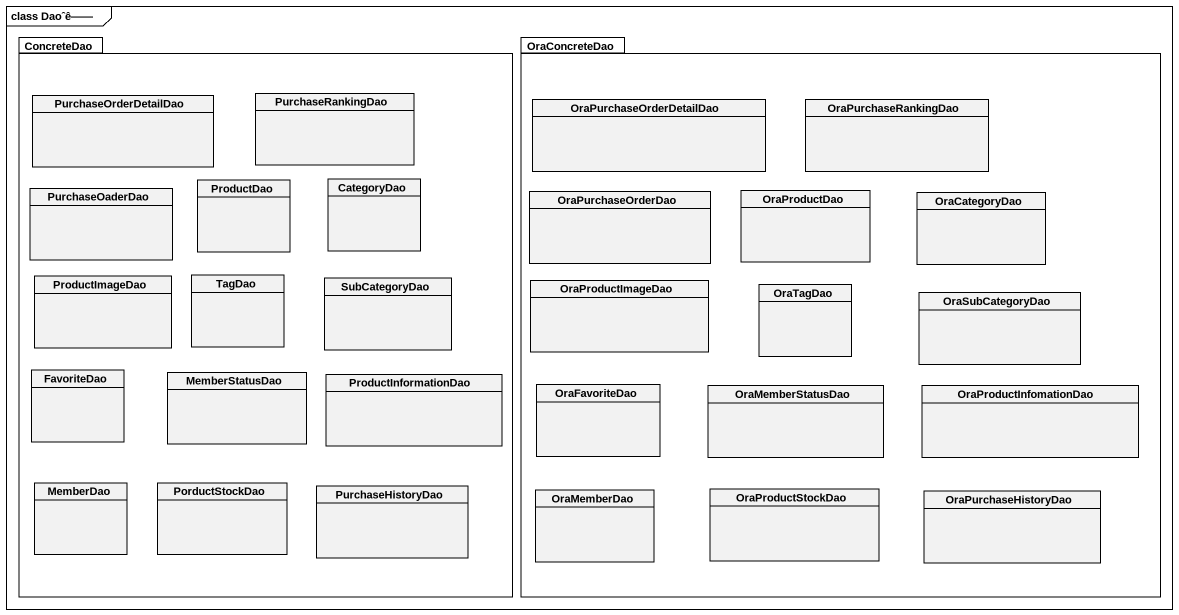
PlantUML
@startuml
mainframe class Daoˆê——
hide circle
hide empty members
package ConcreteDao {
  class PurchaseOrderDetailDao
  class PurchaseRankingDao
  class ProductDao
  class CategoryDao
  class PurchaseOaderDao
  class ProductImageDao
  class TagDao
  class SubCategoryDao
  class FavoriteDao
  class MemberStatusDao
  class ProductInformationDao
  class MemberDao
  class PorductStockDao
  class PurchaseHistoryDao
}
package OraConcreteDao {
  class OraPurchaseOrderDetailDao
  class OraPurchaseRankingDao
  class OraPurchaseOrderDao
  class OraProductDao
  class OraCategoryDao
  class OraProductImageDao
  class OraTagDao
  class OraSubCategoryDao
  class OraFavoriteDao
  class OraMemberStatusDao
  class OraProductInfomationDao
  class OraMemberDao
  class OraProductStockDao
  class OraPurchaseHistoryDao
}
@enduml
